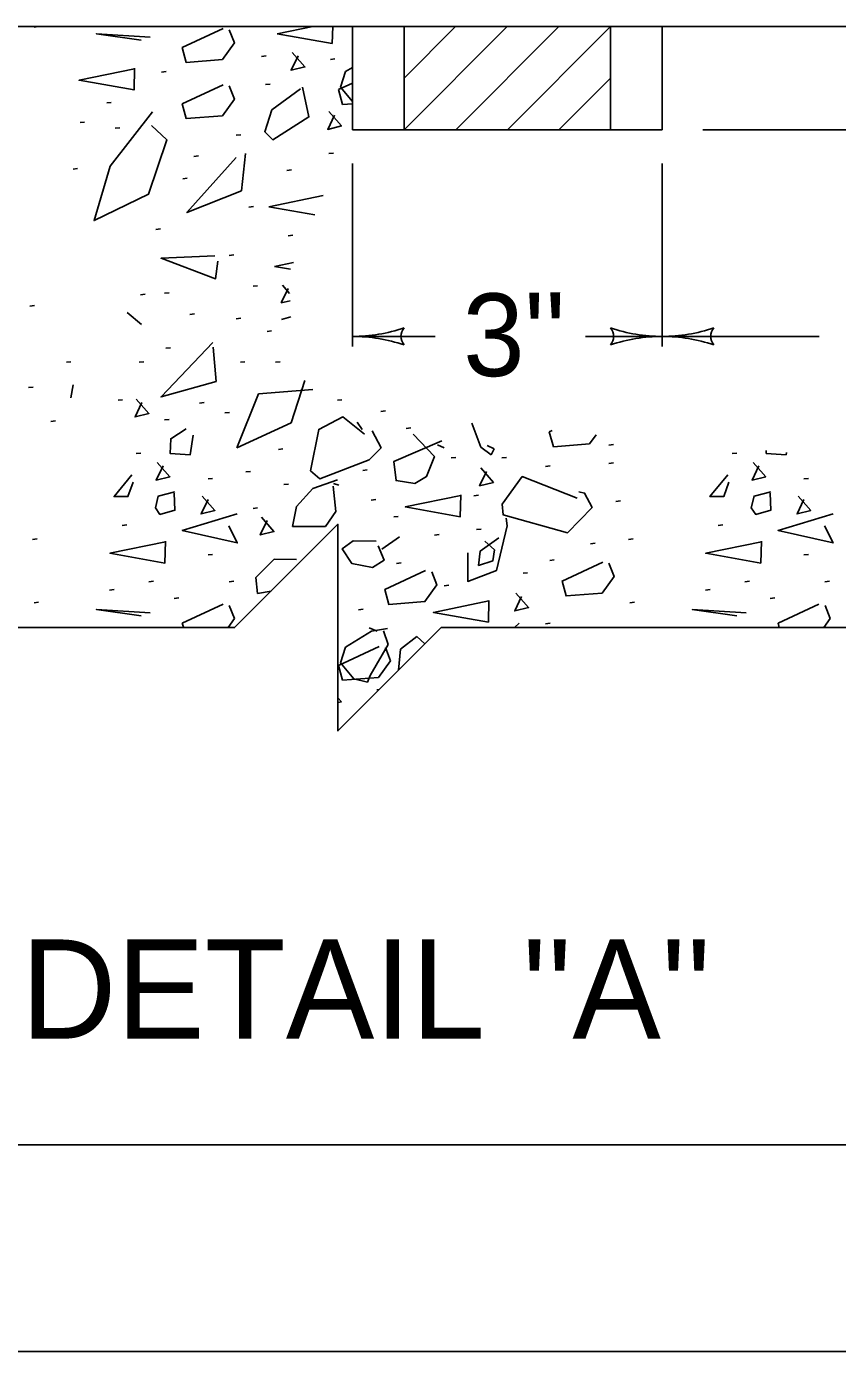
# Model space of a CAD drawing. Extents: x 1000 to 1036.3, y 1000 to 1022.
# Drawn here: x 1008.979 to 1010.941, y 1000 to 1003.207 of the extents above; entities that cross this region are included whole.
import ezdxf

# ---------------------------------------------------------------- set-up
doc = ezdxf.new("R2010")
doc.units = 0
for name, color, linetype in [('Level 1', 7, 'Continuous'), ('Level 10', 7, 'Continuous'), ('Level 11', 7, 'Continuous')]:
    doc.layers.add(name, color=color, linetype=linetype)

msp = doc.modelspace()

# ---------------------------------------------------------------- linework, layer by layer
at = {"layer": 'Level 1'}
for p, q in [((1008.2486, 1003.2065), (1011.954, 1003.2065)), ((1009.7673, 1002.9566), (1009.7673, 1003.2065)), ((1009.8923, 1002.9566), (1009.8923, 1003.2065)), ((1009.8923, 1002.9566), (1010.1422, 1003.2065)), ((1009.8923, 1003.0816), (1010.0172, 1003.2065)), ((1010.0173, 1002.9566), (1010.2672, 1003.2065)), ((1010.1423, 1002.9566), (1010.3922, 1003.2065)), ((1010.3923, 1002.9566), (1010.3923, 1003.2065)), ((1010.517, 1002.9566), (1010.517, 1003.2065)), ((1010.2673, 1002.9566), (1010.3923, 1003.0816)), ((1009.7674, 1002.9566), (1010.517, 1002.9566)), ((1010.6157, 1002.9566), (1012.9387, 1002.9566)), ((1009.7674, 1002.8747), (1009.7674, 1002.4322)), ((1010.517, 1002.8747), (1010.517, 1002.4322)), ((1009.7674, 1002.4566), (1009.9678, 1002.4566)), ((1010.3314, 1002.4566), (1010.517, 1002.4566)), ((1010.517, 1002.4566), (1010.8968, 1002.4566)), ((1009.1074, 1001.7519), (1008.1074, 1001.7519)), ((1012.2118, 1001.7519), (1010.3574, 1001.7519))]:
    msp.add_line(p, q, dxfattribs=at)
for points in [[(1009.0067, 1003.2065), (1008.9969, 1003.2053)], [(1009.4542, 1003.2015), (1009.3557, 1003.1558), (1009.3654, 1003.1197), (1009.4528, 1003.1267), (1009.4819, 1003.1668), (1009.4694, 1003.1988)], [(1009.6713, 1003.2065), (1009.5855, 1003.1888)], [(1009.7187, 1003.1653), (1009.7198, 1003.2065)], [(1009.278, 1003.1808), (1009.1477, 1003.1891), (1009.2558, 1003.1738)], [(1009.5855, 1003.1888), (1009.7187, 1003.1653)], [(1009.5583, 1003.1353), (1009.5473, 1003.1338)], [(1009.6358, 1003.1352), (1009.6191, 1003.1005), (1009.6524, 1003.1088), (1009.6219, 1003.1434)], [(1009.2403, 1003.1043), (1009.1057, 1003.0765), (1009.2388, 1003.0529), (1009.2403, 1003.1056)], [(1009.7251, 1003.1284), (1009.714, 1003.127)], [(1009.7673, 1003.1076), (1009.751, 1003.0975)], [(1009.3167, 1003.0978), (1009.3056, 1003.0964)], [(1009.751, 1003.0975), (1009.7385, 1003.0601)], [(1009.4542, 1003.0654), (1009.3557, 1003.0197), (1009.3654, 1002.9836), (1009.4528, 1002.9905), (1009.4819, 1003.0308), (1009.4694, 1003.0627)], [(1009.6414, 1003.0559), (1009.5721, 1003.0046), (1009.5554, 1002.9519), (1009.5748, 1002.9325), (1009.6622, 1002.9879), (1009.6469, 1003.0601)], [(1009.5685, 1003.0672), (1009.5574, 1003.0658)], [(1009.7674, 1003.0694), (1009.7334, 1003.0537)], [(1009.7334, 1003.0537), (1009.7432, 1003.0176)], [(1009.7385, 1003.0601), (1009.7674, 1003.0249)], [(1009.1839, 1003.0229), (1009.1728, 1003.0215)], [(1009.7432, 1003.0176), (1009.7674, 1003.0195)], [(1009.1193, 1002.9753), (1009.1082, 1002.9739)], [(1009.2836, 1003.0004), (1009.1809, 1002.8687), (1009.1421, 1002.7369), (1009.2738, 1002.8007), (1009.3183, 1002.9325), (1009.2808, 1002.9672)], [(1009.7243, 1002.9922), (1009.7076, 1002.9575), (1009.7409, 1002.9658), (1009.7103, 1003.0005)], [(1009.2043, 1002.9617), (1009.1933, 1002.9603)], [(1009.4971, 1002.9447), (1009.486, 1002.9433)], [(1009.4861, 1002.8895), (1009.3668, 1002.7563), (1009.4986, 1002.809), (1009.5083, 1002.8992)], [(1009.395, 1002.8936), (1009.3838, 1002.8923)], [(1009.7217, 1002.9004), (1009.7106, 1002.899)], [(1009.1023, 1002.863), (1009.0912, 1002.8616)], [(1009.6196, 1002.8596), (1009.6085, 1002.8582)], [(1009.3678, 1002.8392), (1009.3567, 1002.8378)], [(1009.6968, 1002.7973), (1009.5651, 1002.7702)], [(1009.5277, 1002.7711), (1009.5166, 1002.7697)], [(1009.5651, 1002.7702), (1009.6761, 1002.7505)], [(1009.3031, 1002.7167), (1009.292, 1002.7153)], [(1009.623, 1002.7017), (1009.6119, 1002.7003)], [(1009.4801, 1002.654), (1009.4689, 1002.6526)], [(1009.4348, 1002.6515), (1009.3043, 1002.6459), (1009.4362, 1002.596), (1009.4417, 1002.639)], [(1009.625, 1002.6353), (1009.5788, 1002.6258)], [(1009.5788, 1002.6258), (1009.6177, 1002.6189)], [(1009.2657, 1002.5587), (1009.2545, 1002.5573)], [(1009.3235, 1002.5621), (1009.3124, 1002.5608)], [(1009.5379, 1002.5791), (1009.5268, 1002.5778)], [(1009.6119, 1002.5722), (1009.5953, 1002.5375)], [(1009.6155, 1002.5607), (1009.5981, 1002.5805)], [(1008.9978, 1002.5315), (1008.9867, 1002.5301)], [(1009.5953, 1002.5375), (1009.6165, 1002.5428)], [(1009.2572, 1002.485), (1009.2225, 1002.5142)], [(1009.3848, 1002.5111), (1009.3737, 1002.5097)], [(1009.4971, 1002.5008), (1009.486, 1002.4994)], [(1009.6187, 1002.5043), (1009.5957, 1002.4975)], [(1009.5957, 1002.4975), (1009.6187, 1002.5038)], [(1009.5719, 1002.4703), (1009.5608, 1002.4688)], [(1009.4292, 1002.4421), (1009.3043, 1002.3103), (1009.4375, 1002.3478), (1009.4306, 1002.4309)], [(1009.3269, 1002.4293), (1009.3158, 1002.428)], [(1009.0863, 1002.3953), (1009.0752, 1002.3939)], [(1009.2623, 1002.3953), (1009.2512, 1002.3939)], [(1009.5073, 1002.3953), (1009.4962, 1002.3939)], [(1009.5923, 1002.3953), (1009.5813, 1002.3939)], [(1008.9944, 1002.3341), (1008.9833, 1002.3327)], [(1009.0857, 1002.3075), (1009.0913, 1002.3394)], [(1009.6192, 1002.2478), (1009.6523, 1002.3498)], [(1009.2112, 1002.3034), (1009.2001, 1002.3021)], [(1009.258, 1002.2965), (1009.2413, 1002.2618), (1009.2747, 1002.2702), (1009.2441, 1002.3048)], [(1009.5402, 1002.3173), (1009.4874, 1002.1868)], [(1009.6719, 1002.3283), (1009.5402, 1002.3173)], [(1009.7421, 1002.3034), (1009.731, 1002.3021)], [(1009.4086, 1002.2967), (1009.3975, 1002.2953)], [(1009.4698, 1002.2728), (1009.4588, 1002.2714)], [(1009.8476, 1002.2763), (1009.8365, 1002.2748)], [(1009.0488, 1002.2524), (1009.0378, 1002.251)], [(1009.3235, 1002.2558), (1009.3124, 1002.2544)], [(1009.4874, 1002.1868), (1009.6192, 1002.2478)], [(1009.7968, 1002.2202), (1009.744, 1002.2618), (1009.6858, 1002.2313), (1009.6663, 1002.1313), (1009.6886, 1002.1119), (1009.8078, 1002.1578), (1009.8369, 1002.1868), (1009.8148, 1002.2284)], [(1009.7787, 1002.2493), (1009.7912, 1002.2313)], [(1010.0564, 1002.2468), (1010.0783, 1002.1883)], [(1009.3654, 1002.2326), (1009.3279, 1002.209), (1009.3266, 1002.173), (1009.3751, 1002.1702), (1009.382, 1002.2173)], [(1009.984, 1002.2035), (1009.8675, 1002.1536), (1009.873, 1002.1078), (1009.9188, 1002.1008), (1009.9465, 1002.1175), (1009.9659, 1002.166), (1009.9147, 1002.2202)], [(1009.9088, 1002.2354), (1009.8978, 1002.234)], [(1010.2509, 1002.2286), (1010.2439, 1002.2253)], [(1010.2439, 1002.2253), (1010.2537, 1002.1893)], [(1010.341, 1002.1962), (1010.3573, 1002.2187)], [(1009.2554, 1002.1741), (1009.2443, 1002.1728)], [(1009.5992, 1002.1843), (1009.5881, 1002.1829)], [(1009.9729, 1002.1938), (1009.9895, 1002.1868)], [(1010.0783, 1002.1883), (1010.1033, 1002.1702)], [(1010.1102, 1002.1841), (1010.0935, 1002.1924)], [(1010.1033, 1002.1702), (1010.1102, 1002.1841)], [(1010.2537, 1002.1893), (1010.341, 1002.1962)], [(1010.3989, 1002.1946), (1010.3878, 1002.1932)], [(1010.6974, 1002.1741), (1010.6863, 1002.1728)], [(1010.7688, 1002.1802), (1010.7686, 1002.173)], [(1010.7686, 1002.173), (1010.8171, 1002.1702)], [(1010.8171, 1002.1702), (1010.8178, 1002.1756)], [(1009.309, 1002.1434), (1009.2924, 1002.1088), (1009.3257, 1002.1171), (1009.2952, 1002.1518)], [(1010.0178, 1002.1639), (1010.0067, 1002.1625)], [(1010.1403, 1002.1639), (1010.1292, 1002.1625)], [(1010.2458, 1002.1435), (1010.2347, 1002.1421)], [(1010.3989, 1002.1503), (1010.3878, 1002.1489)], [(1010.751, 1002.1434), (1010.7344, 1002.1088), (1010.7677, 1002.1171), (1010.7372, 1002.1518)], [(1009.2337, 1002.1217), (1009.1907, 1002.0689), (1009.2239, 1002.0689), (1009.2364, 1002.1036)], [(1009.429, 1002.1128), (1009.4179, 1002.1115)], [(1009.5209, 1002.1299), (1009.5098, 1002.1285)], [(1009.7316, 1002.1092), (1009.6719, 1002.0883)], [(1009.8033, 1002.1333), (1009.7923, 1002.1319)], [(1010.0918, 1002.1298), (1010.0752, 1002.0951), (1010.1084, 1002.1034), (1010.0779, 1002.1381)], [(1010.3113, 1002.0648), (1010.1782, 1002.1175), (1010.1296, 1002.0509), (1010.1324, 1002.0246), (1010.2878, 1001.9816), (1010.3473, 1002.0426), (1010.3293, 1002.0773), (1010.3155, 1002.0801)], [(1010.6757, 1002.1217), (1010.6327, 1002.0689), (1010.6659, 1002.0689), (1010.6784, 1002.1036)], [(1010.871, 1002.1128), (1010.8599, 1002.1115)], [(1009.3377, 1002.0801), (1009.2974, 1002.0703), (1009.2905, 1002.0413), (1009.3016, 1002.0259), (1009.3377, 1002.0357), (1009.3363, 1002.0773)], [(1009.6128, 1002.0993), (1009.6017, 1002.0978)], [(1009.6719, 1002.0883), (1009.6317, 1002.0453)], [(1009.7274, 1002.0329), (1009.7204, 1002.0939)], [(1009.7343, 1002.0967), (1009.7218, 1002.1008)], [(1010.7797, 1002.0801), (1010.7394, 1002.0703), (1010.7325, 1002.0413), (1010.7436, 1002.0259), (1010.7797, 1002.0357), (1010.7783, 1002.0773)], [(1009.4179, 1002.0617), (1009.4013, 1002.027), (1009.4346, 1002.0353), (1009.4041, 1002.07)], [(1009.6317, 1002.0453), (1009.622, 1001.9968)], [(1009.8238, 1002.0618), (1009.8127, 1002.0604)], [(1010.0298, 1002.0717), (1009.8953, 1002.0439), (1010.0284, 1002.0203), (1010.0298, 1002.073)], [(1010.0723, 1002.072), (1010.0611, 1002.0707)], [(1010.416, 1002.0584), (1010.4048, 1002.057)], [(1010.8599, 1002.0617), (1010.8433, 1002.027), (1010.8766, 1002.0353), (1010.8461, 1002.07)], [(1009.4888, 1002.0273), (1009.3557, 1001.9871), (1009.4888, 1001.9566), (1009.468, 1001.9983)], [(1009.5379, 1002.0414), (1009.5268, 1002.04)], [(1009.5609, 1002.0107), (1009.5443, 1001.976), (1009.5775, 1001.9843), (1009.547, 1002.019)], [(1009.7024, 1001.9968), (1009.7274, 1002.0329)], [(1009.8783, 1002.021), (1009.8672, 1002.0196)], [(1010.0464, 1001.933), (1010.0464, 1001.8637), (1010.1158, 1001.89), (1010.1421, 1001.9983), (1010.1393, 1002.0163)], [(1010.9308, 1002.0273), (1010.7977, 1001.9871), (1010.9308, 1001.9566), (1010.91, 1001.9983)], [(1010.3574, 1001.7519), (1009.9824, 1001.7519), (1009.7324, 1001.5019), (1009.7324, 1002.0019), (1009.4824, 1001.7519), (1009.1074, 1001.7519)], [(1009.2214, 1002.0006), (1009.2103, 1001.9992)], [(1009.622, 1001.9968), (1009.7024, 1001.9968)], [(1010.079, 1001.9903), (1010.0679, 1001.989)], [(1010.6634, 1002.0006), (1010.6523, 1001.9992)], [(1009.0046, 1001.9665), (1008.9935, 1001.9652)], [(1009.3151, 1001.9593), (1009.1805, 1001.9316), (1009.3137, 1001.908), (1009.3151, 1001.9608)], [(1009.8245, 1001.9608), (1009.769, 1001.9622), (1009.7427, 1001.9428), (1009.7663, 1001.9067), (1009.8162, 1001.897), (1009.8439, 1001.915), (1009.83, 1001.9497)], [(1009.8383, 1001.9413), (1009.8813, 1001.9718)], [(1009.9769, 1001.9768), (1009.9658, 1001.9753)], [(1010.1213, 1001.9691), (1010.0769, 1001.9372), (1010.0728, 1001.9025), (1010.1074, 1001.9136), (1010.1116, 1001.94), (1010.088, 1001.9608)], [(1010.3547, 1001.9563), (1010.3436, 1001.9549)], [(1010.4466, 1001.9665), (1010.4355, 1001.9652)], [(1010.7571, 1001.9593), (1010.6225, 1001.9316), (1010.7557, 1001.908), (1010.7571, 1001.9608)], [(1009.429, 1001.9291), (1009.4179, 1001.9277)], [(1009.5776, 1001.9178), (1009.5333, 1001.8734)], [(1009.6317, 1001.9164), (1009.5776, 1001.9178)], [(1010.871, 1001.9291), (1010.8599, 1001.9277)], [(1009.9443, 1001.8899), (1009.8458, 1001.8441), (1009.8554, 1001.8081), (1009.9428, 1001.815), (1009.972, 1001.8553), (1009.9595, 1001.8871)], [(1009.8851, 1001.9087), (1009.8739, 1001.9073)], [(1010.1913, 1001.8848), (1010.1803, 1001.8834)], [(1010.256, 1001.9155), (1010.2449, 1001.9141)], [(1010.3731, 1001.9103), (1010.2746, 1001.8645), (1010.2843, 1001.8285), (1010.3717, 1001.8354), (1010.4008, 1001.8757), (1010.3883, 1001.9075)], [(1009.2861, 1001.8644), (1009.2749, 1001.863)], [(1009.4801, 1001.8644), (1009.4689, 1001.863)], [(1009.5333, 1001.8734), (1009.5374, 1001.8346)], [(1010.0008, 1001.8542), (1009.9897, 1001.8528)], [(1010.7281, 1001.8644), (1010.7169, 1001.863)], [(1010.9221, 1001.8644), (1010.9109, 1001.863)], [(1009.1908, 1001.844), (1009.1797, 1001.8426)], [(1009.3473, 1001.8236), (1009.3363, 1001.8222)], [(1009.5374, 1001.8346), (1009.5708, 1001.8403)], [(1010.1768, 1001.8269), (1010.1603, 1001.7923), (1010.1935, 1001.8005), (1010.163, 1001.8352)], [(1010.6328, 1001.844), (1010.6217, 1001.8426)], [(1010.7893, 1001.8236), (1010.7783, 1001.8222)], [(1009.008, 1001.8133), (1008.9969, 1001.812)], [(1009.278, 1001.7874), (1009.1477, 1001.7958), (1009.2558, 1001.7805)], [(1009.4542, 1001.8082), (1009.3557, 1001.7624)], [(1009.4819, 1001.7735), (1009.4694, 1001.8054)], [(1009.7932, 1001.7963), (1009.7821, 1001.795)], [(1010.0978, 1001.8164), (1009.9633, 1001.7887), (1010.0964, 1001.7651), (1010.0978, 1001.8178)], [(1010.45, 1001.8133), (1010.4389, 1001.812)], [(1010.72, 1001.7874), (1010.5897, 1001.7958), (1010.6978, 1001.7805)], [(1010.8962, 1001.8082), (1010.7977, 1001.7624)], [(1010.9239, 1001.7735), (1010.9114, 1001.8054)], [(1009.3557, 1001.7624), (1009.3582, 1001.7533)], [(1009.4664, 1001.7522), (1009.4819, 1001.7735)], [(1010.1713, 1001.7624), (1010.1595, 1001.7519)], [(1010.2458, 1001.7623), (1010.2347, 1001.7609)], [(1010.7977, 1001.7624), (1010.8005, 1001.7519)], [(1010.9082, 1001.7519), (1010.9239, 1001.7735)], [(1009.8134, 1001.743), (1009.751, 1001.7042)], [(1009.8078, 1001.7513), (1009.8273, 1001.743)], [(1009.8523, 1001.7499), (1009.8134, 1001.743)], [(1009.8536, 1001.7111), (1009.8425, 1001.7444)], [(1009.9229, 1001.7305), (1009.8841, 1001.7)], [(1009.9428, 1001.7123), (1009.9229, 1001.7305)], [(1009.8319, 1001.7061), (1009.7334, 1001.6603)], [(1009.751, 1001.7042), (1009.7385, 1001.6668)], [(1009.8106, 1001.6363), (1009.8536, 1001.7111)], [(1009.8597, 1001.6714), (1009.8472, 1001.7033)], [(1009.8841, 1001.7), (1009.8792, 1001.6487)], [(1009.7334, 1001.6603), (1009.7432, 1001.6243)], [(1009.7385, 1001.6668), (1009.7704, 1001.6279)], [(1009.8305, 1001.6313), (1009.8597, 1001.6714)], [(1009.7432, 1001.6243), (1009.8305, 1001.6313)], [(1009.7704, 1001.6279), (1009.8037, 1001.6196)], [(1009.8037, 1001.6196), (1009.8106, 1001.6363)], [(1009.8323, 1001.6018), (1009.8263, 1001.601)], [(1009.7409, 1001.5725), (1009.7324, 1001.5822)], [(1009.7324, 1001.5704), (1009.7409, 1001.5725)]]:
    msp.add_lwpolyline(points, dxfattribs=at)
for centre, radius, start, end in [((1009.7674, 1002.8475), 0.3909, 270, 288.6688), ((1009.9161, 1002.4565), 0.0313, 138.7746, 220.8913), ((1010.3683, 1002.4566), 0.0313, 318.7746, 40.8913), ((1010.517, 1002.8475), 0.3909, 251.3472, 269.9939), ((1010.517, 1002.8475), 0.3909, 270, 288.6688), ((1010.6657, 1002.4565), 0.0313, 138.7746, 220.8913), ((1009.7674, 1002.8475), 0.3909, 269.9878, 270), ((1009.7674, 1002.0656), 0.3909, 71.3472, 89.9939), ((1010.517, 1002.0656), 0.3909, 90, 108.6688), ((1010.517, 1002.8475), 0.3909, 269.9878, 270), ((1010.517, 1002.0656), 0.3909, 89.9878, 90), ((1010.517, 1002.0656), 0.3909, 71.3472, 89.9939)]:
    msp.add_arc(centre, radius, start, end, dxfattribs=at)
at = {"layer": 'Level 10'}
for p, q in [((1035.5, 1000.5), (1007, 1000.5)), ((1036, 1000), (1000, 1000))]:
    msp.add_line(p, q, dxfattribs=at)
at = {"layer": 'Level 11'}
msp.add_lwpolyline([(1007, 1000.5), (1035.5, 1000.5), (1035.5, 1021.5), (1007, 1021.5)], close=True, dxfattribs=at)

# ---------------------------------------------------------------- texts
at = {"layer": 'Level 1'}
msp.add_text("3''", height=0.2, rotation=1, dxfattribs=at).set_placement((1010.0363, 1002.3592))
msp.add_text("DETAIL ''A''", height=0.24, dxfattribs=at).set_placement((1008.9644, 1000.7572))

doc.saveas('drawing.dxf')
